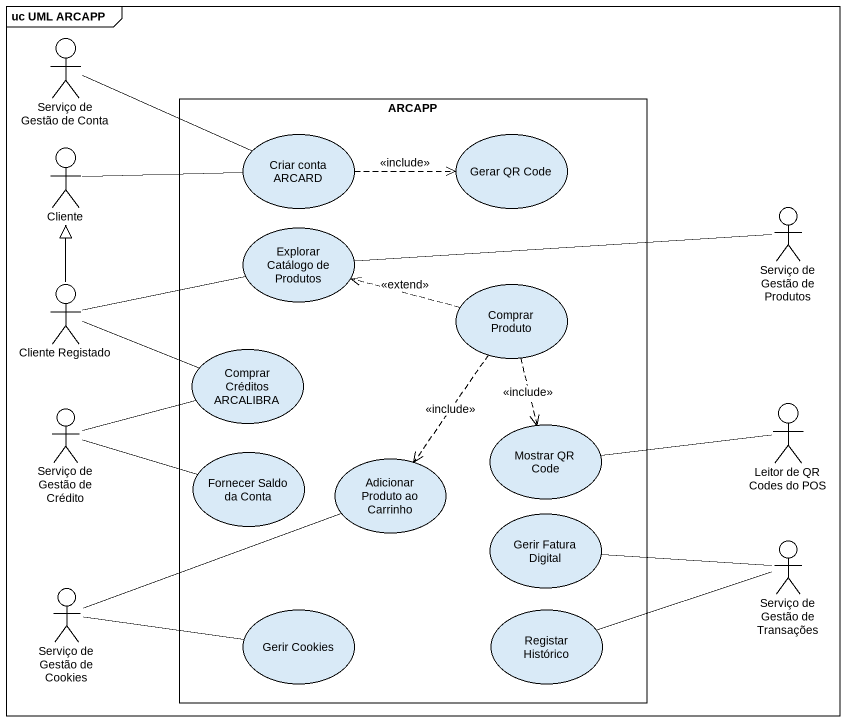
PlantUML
@startuml
mainframe uc UML ARCAPP
actor "Serviço de Gestão de Conta" as Serviço_de_Gestão_de_Conta
rectangle ARCAPP {
  usecase "Criar conta ARCARD" as Criar_conta_ARCARD
  usecase "Gerar QR Code" as Gerar_QR_Code
  usecase "Explorar Catálogo de Produtos" as Explorar_Catálogo_de
  usecase "Comprar Produto" as Comprar_Produto
  usecase "Comprar Créditos ARCALIBRA" as Comprar_Créditos_ARCALIBRA
  usecase "Mostrar QR Code" as Mostrar_QR_Code
  usecase "Fornecer Saldo da Conta" as Fornecer_Saldo_da_Conta
  usecase "Adicionar Produto ao Carrinho" as Adicionar_Produto_ao
  usecase "Gerir Fatura Digital" as Gerir_Fatura_Digital
  usecase "Gerir Cookies" as Gerir_Cookies
  usecase "Registar Histórico" as Registar_Histórico
}
actor Cliente
actor "Serviço de Gestão de Produtos" as Serviço_de_Gestão_de
actor "Cliente Registado" as Cliente_Registado
actor "Serviço de Gestão de Crédito" as Serviço_de_Gestão_de_Crédito
actor "Leitor de QR Codes do POS" as Leitor_de_QR_Codes_do_POS
actor "Serviço de Gestão de Transações" as Serviço_de_Gestão_de_2
actor "Serviço de Gestão de Cookies" as Serviço_de_Gestão_de_Cookies
Serviço_de_Gestão_de_Conta -right- Criar_conta_ARCARD
Criar_conta_ARCARD -left- Cliente
Criar_conta_ARCARD .right.> Gerar_QR_Code : <<include>>
Serviço_de_Gestão_de -left- Explorar_Catálogo_de
Cliente_Registado -up-|> Cliente
Cliente_Registado -right- Explorar_Catálogo_de
Cliente_Registado -right- Comprar_Créditos_ARCALIBRA
Comprar_Produto .left.> Explorar_Catálogo_de : <<extend>>
Comprar_Produto ..> Mostrar_QR_Code : <<include>>
Comprar_Produto ..> Adicionar_Produto_ao : <<include>>
Serviço_de_Gestão_de_Crédito -right- Comprar_Créditos_ARCALIBRA
Serviço_de_Gestão_de_Crédito -right- Fornecer_Saldo_da_Conta
Mostrar_QR_Code -right- Leitor_de_QR_Codes_do_POS
Adicionar_Produto_ao -left- Serviço_de_Gestão_de_Cookies
Serviço_de_Gestão_de_2 -left- Gerir_Fatura_Digital
Serviço_de_Gestão_de_2 -left- Registar_Histórico
Serviço_de_Gestão_de_Cookies -right- Gerir_Cookies
@enduml
